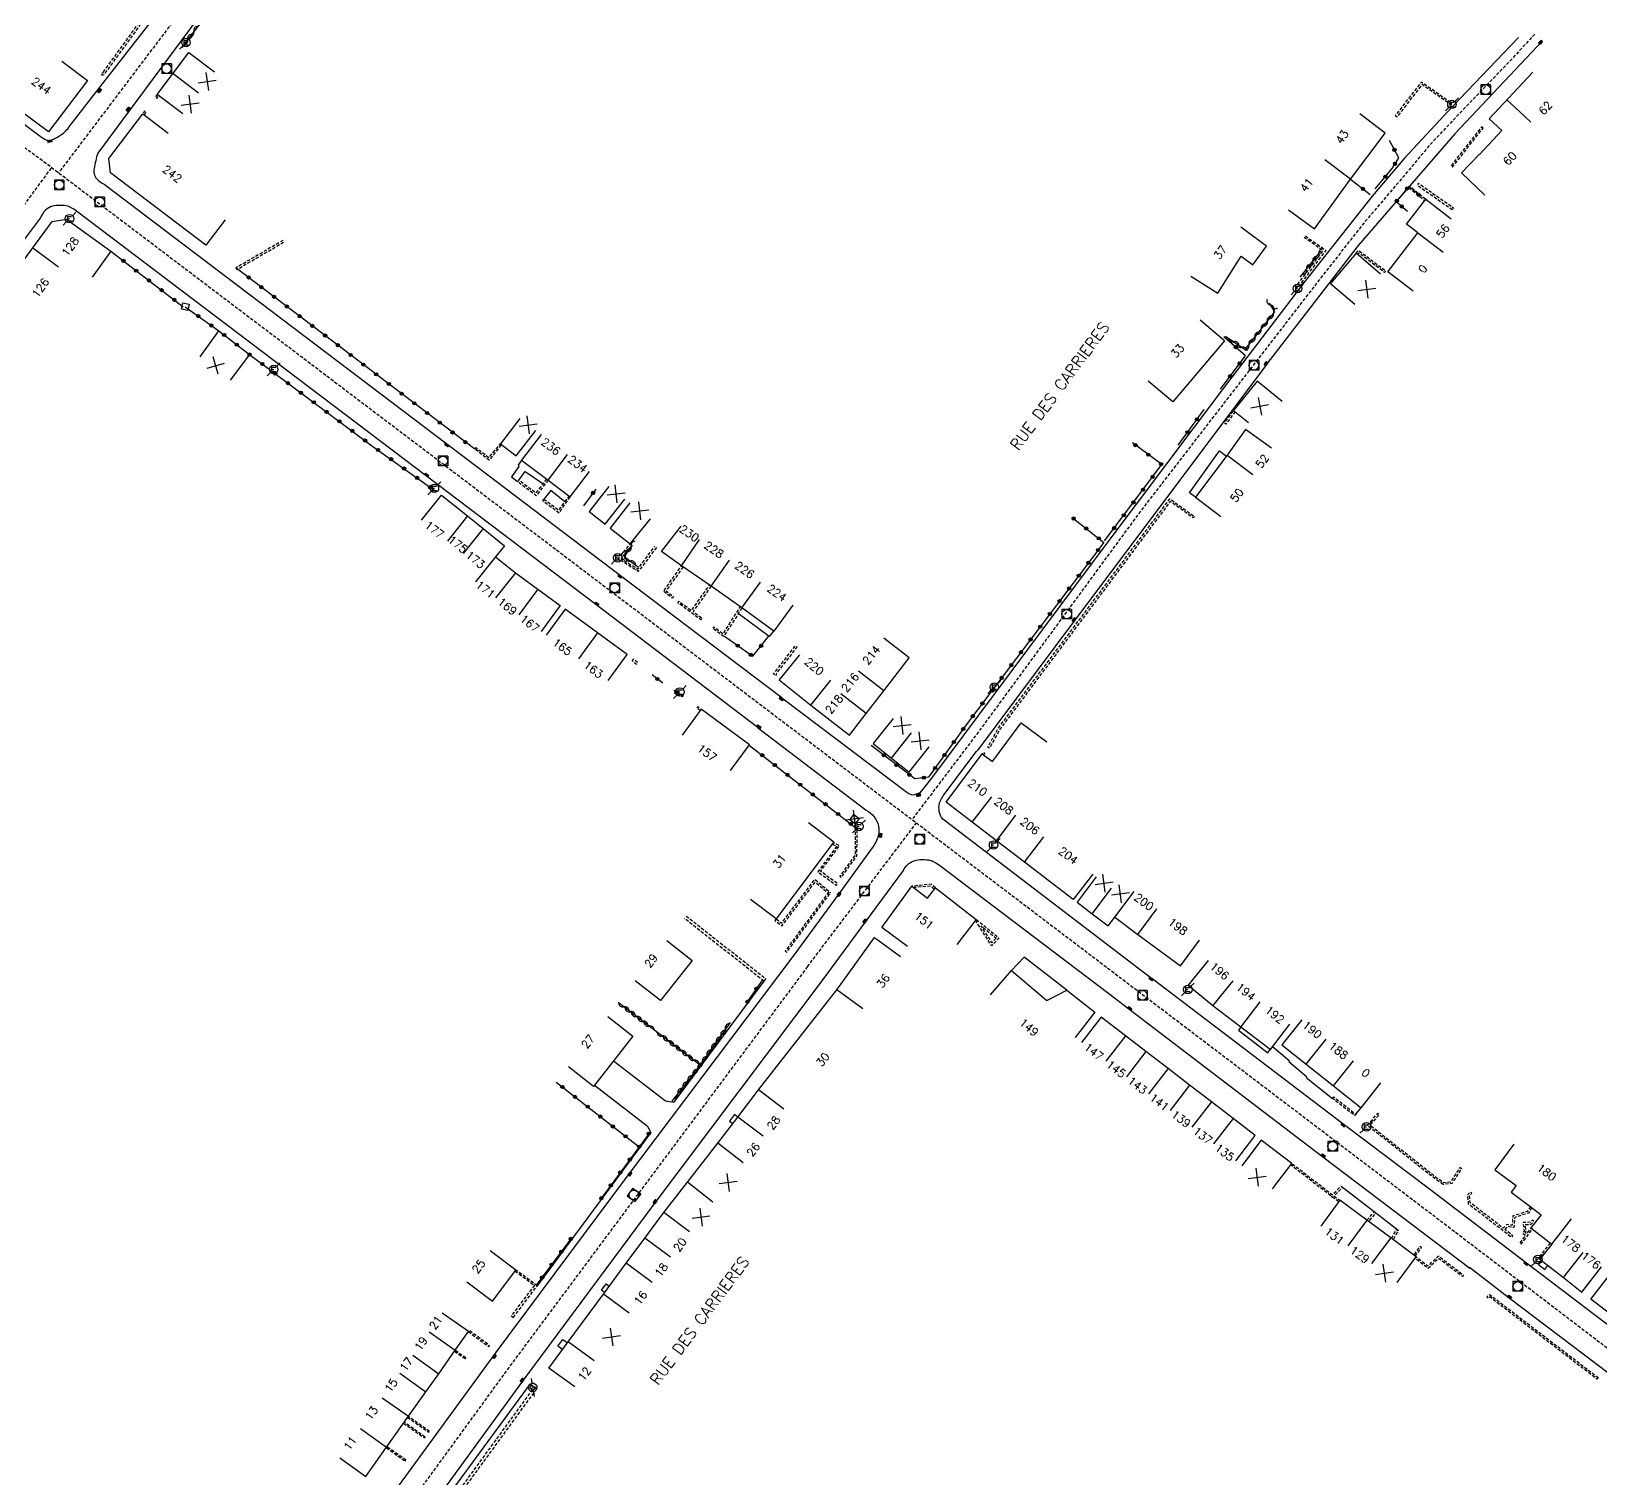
# Model space of a CAD drawing. Header units: millimetres. Extents: x 151000 to 152000, y 128000 to 129000.
# Drawn here: x 151565.6 to 151810.7, y 128540.7 to 128766.6 of the extents above; entities that cross this region are included whole.
import ezdxf
from ezdxf.enums import TextEntityAlignment as Align

# ---------------------------------------------------------------- set-up
doc = ezdxf.new("R2010")
doc.units = ezdxf.units.MM
doc.linetypes.add('DASHED', pattern=[0.75, 0.5, -0.25])
doc.layers.get('0').update_dxf_attribs({"linetype": 'CONTINUOUS'})
for name, color, linetype in [('W0001', 6, 'DASHED'), ('W0008', 7, 'CONTINUOUS'), ('W0100', 7, 'CONTINUOUS'), ('W0112', 1, 'DASHED'), ('W0310', 3, 'CONTINUOUS'), ('W0322', 7, 'CONTINUOUS'), ('W0334', 7, 'CONTINUOUS'), ('W0400', 7, 'CONTINUOUS'), ('W0420', 7, 'CONTINUOUS'), ('W0471', 7, 'CONTINUOUS'), ('W0984', 7, 'CONTINUOUS'), ('W0989', 7, 'CONTINUOUS'), ('W0991', 7, 'CONTINUOUS'), ('W1102', 7, 'CONTINUOUS')]:
    doc.layers.add(name, color=color, linetype=linetype)
doc.styles.get("Standard").update_dxf_attribs({"font": 'romans.shx', "width": 0.85})

# ---------------------------------------------------------------- blocks, each defined once
blk = doc.blocks.new('t310o')
at = {"color": 0, "linetype": 'Continuous'}
for centre, start, end in [((-0.5, 0.38), 216.8699, 323.1304), ((0.5, -0.37), 36.8699, 143.1303)]:
    blk.add_arc(centre, 0.625, start, end, dxfattribs=at)
blk = doc.blocks.new('t991o')
at = {"color": 0, "linetype": 'Continuous'}
for p, q in [((-1, 1), (1, -1)), ((-1, -1), (1, 1))]:
    blk.add_line(p, q, dxfattribs=at)
blk = doc.blocks.new('t322o')
at = {"color": 0, "linetype": 'Continuous'}
for radius in [0.25, 0.15]:
    blk.add_circle((0, 0), radius, dxfattribs=at)
blk = doc.blocks.new('T420')
for p, q in [((0.75, 0.75), (-0.75, 0.75)), ((-0.75, 0.75), (-0.75, -0.75)), ((0.75, 0.75), (0.75, -0.75)), ((0.75, -0.75), (-0.75, -0.75))]:
    blk.add_line(p, q)
blk.add_ellipse((0, 0), major_axis=(-0.53, 0.53), ratio=1, start_param=3.926991, end_param=10.210176)
blk = doc.blocks.new('T400')
for p, q in [((-0.15, 0.3), (0.15, 0.3)), ((-0.15, -0.25), (-0.15, 0.3)), ((-0.15, 0.15), (0.15, 0.15)), ((-0.15, 0), (0.15, 0)), ((0.15, 0.3), (0.15, -0.25)), ((-0.15, -0.15), (0.15, -0.15)), ((-0.15, -0.25), (-0.15, -0.3)), ((-0.15, -0.3), (0.15, -0.3)), ((0.15, -0.3), (0.15, -0.25))]:
    blk.add_line(p, q)
blk = doc.blocks.new('T471')
for p, q in [((-0.333334, 0.333334), (-0.333334, -0.333334)), ((-0.333334, 0.333334), (0.333334, 0.333334)), ((-0.333334, 0), (0, 0)), ((0.500001, 0.500001), (1.000002, 1.000002)), ((-0.500001, -0.500001), (-1.000002, -1.000002)), ((-0.333334, -0.333334), (0.333334, -0.333334))]:
    blk.add_line(p, q)
blk.add_ellipse((0, 0), major_axis=(0.471405, 0.471405), ratio=1, start_param=5.4977871438, end_param=11.780972451)
blk = doc.blocks.new('t112o')
at = {"color": 0, "linetype": 'Continuous'}
for p, q in [((-0.5, 0.5), (0.5, 0.5)), ((-0.5, -0.5), (-0.5, 0.5)), ((0.5, 0.5), (0.5, -0.5)), ((0.5, -0.5), (-0.5, -0.5))]:
    blk.add_line(p, q, dxfattribs=at)

msp = doc.modelspace()

# ---------------------------------------------------------------- linework, layer by layer
at = {"layer": 'W0001', "flags": 128}
for points in [[(151283.95, 129000), (151286.55, 128997.05), (151295.11, 128986.65), (151304.01, 128974.98), (151313.95, 128959.95), (151328.75, 128936.03), (151336.77, 128922.21), (151339.66, 128918.05), (151342.43, 128914.59), (151347.17, 128910.77), (151351.33, 128907.77), (151378.27, 128888.01), (151461.69, 128825.39), (151533.22, 128771.57), (151567.91, 128746.03), (151643.73, 128688.62), (151723.69, 128627.98), (151784.68, 128581.68), (151816.87, 128557.14), (151854.22, 128528.59), (151902.83, 128491.65), (151936.12, 128466.45), (151994.12, 128422.48), (152000, 128418.04)], [(151761.94, 129000), (151745.58, 128978.44), (151719.45, 128944.7), (151686.81, 128900.8), (151664.15, 128870.87), (151616, 128805.49), (151569.86, 128744.55)], [(151800.41, 128766.21), (151796.36, 128761.82), (151789.89, 128755.12), (151783.99, 128748.88), (151779.95, 128744.02), (151773.93, 128736.98), (151767.11, 128728.31), (151738.65, 128691.48), (151713.76, 128657.57), (151703.14, 128643.56)], [(151551.54, 128721.92), (151568.8, 128745.37)], [(151686.82, 128620.59), (151703.84, 128643.03)]]:
    msp.add_lwpolyline(points, dxfattribs=at)
msp.add_lwpolyline([(151686.82, 128620.59), (151660.63, 128585.46), (151640.58, 128558.56), (151624.09, 128535.96), (151600.84, 128504.47, 0.084329), (151578.54, 128460.32), (151570.46, 128432.47), (151566.13, 128417.49), (151560.52, 128398.22), (151555.81, 128382.02, -0.019837), (151536.07, 128370.34), (151513.98, 128358.43), (151497.19, 128349.3), (151469.8, 128334.39), (151444.45, 128320.65, 0.020893), (151407.08, 128297.31, 0.028434), (151367, 128266.21, 0.019167), (151343.06, 128244.11), (151308.81, 128206.62), (151289.03, 128184.37, 0.048658), (151265.92, 128152.09), (151245.32, 128117.81), (151222.27, 128079.3), (151206.41, 128052.89), (151186.11, 128018.9), (151174.7, 128000)], format="xyb", dxfattribs=at)
at = {"layer": 'W0008', "flags": 128}
for points in [[(151764.83, 129000), (151757.14, 128989.94), (151729.73, 128953.95), (151720.19, 128941.37), (151720.34, 128941.23), (151720.18, 128940.95), (151695.54, 128908.4), (151678.21, 128885.31), (151669.6, 128873.74), (151625.89, 128814.71), (151598.67, 128778.26), (151580.87, 128754.24), (151575.97, 128747.61)], [(151801.6, 128765.15), (151787.9, 128750.65), (151772.8, 128733.18), (151758.56, 128714.69)], [(151553.09, 128718.92), (151567.02, 128737.47)], [(151758.57, 128714.64), (151728.52, 128674.64), (151713.3, 128654.29)], [(151642.18, 128699.7), (151641.61, 128698.87), (151641.75, 128698.67), (151640.59, 128697.06), (151641.55, 128696.32)], [(151747.41, 128693.9), (151746.46, 128694.58), (151751.17, 128701.11), (151752.24, 128700.3)], [(151641.73, 128696.56), (151642.75, 128697.91), (151645.5, 128696.01)], [(151648.94, 128693.17), (151646.72, 128694.92), (151645.65, 128693.6)], [(151681.49, 128672.96), (151680.86, 128672.14), (151676.02, 128675.73)], [(151727.3, 128616.9), (151720.66, 128622.08), (151718.66, 128620.01)], [(151740.59, 128618.79), (151740.59, 128618.79), (151770.63, 128595.94), (151783.97, 128585.92), (151799.11, 128574.36), (151828.38, 128552.1), (151860.08, 128527.98)], [(151754.48, 128611.16), (151754.12, 128610.66), (151758.73, 128607.15), (151759.07, 128607.65)], [(151759.43, 128608.12), (151762.05, 128605.96), (151761.98, 128605.78), (151764.82, 128603.41), (151764.72, 128603.31), (151768.82, 128600.01)], [(151772.47, 128597.56), (151773.27, 128598.53)], [(151779.09, 128579.41), (151775.32, 128582.29), (151770.37, 128586.11)], [(151801.41, 128574.74), (151800.95, 128574.14), (151801.98, 128573.31), (151802.46, 128573.93)], [(151825.49, 128546.79), (151796.41, 128568.85), (151790.21, 128573.6)]]:
    msp.add_lwpolyline(points, dxfattribs=at)
for points in [[(151466.01, 128825.89), (151491.77, 128806.54), (151531.9, 128776.44), (151543.18, 128768.06), (151567.19, 128750.12, 0.069827), (151568.01, 128749.66, 0.138141), (151568.49, 128749.62, 0.07314), (151569.24, 128749.88, 0.039748), (151570.47, 128750.64, 0.048805), (151571.17, 128751.28, 0.04224), (151571.83, 128752.14), (151576.01, 128757.49), (151594.56, 128781.33), (151614.52, 128807.77), (151621.71, 128817.48), (151665.51, 128876.62), (151691.43, 128911.22)], [(151797.87, 128765.67), (151787.56, 128754.9), (151780.04, 128746.85), (151775.03, 128740.92), (151764.65, 128727.8), (151751.57, 128710.68), (151733.75, 128686.91), (151706.03, 128649.82), (151704.36, 128647.73), (151703.54, 128647.43, -0.163362), (151703.08, 128647.41, -0.089033), (151702.34, 128647.79), (151682.83, 128662.53)], [(151575.97, 128747.62, 0.027421), (151575.4, 128745.19, 0.089692), (151575.4, 128744.42, 0.147273), (151575.83, 128743.59, 0.095822), (151576.99, 128742.78), (151596.16, 128728.23), (151630.48, 128702.25), (151633.69, 128699.83), (151657.64, 128681.65), (151682.81, 128662.62)], [(151679.12, 128657.9), (151653.75, 128677.15), (151627.31, 128697.18), (151572.63, 128738.55, 0.057195), (151571.81, 128739.09, 0.069261), (151571.05, 128739.37, 0.057764), (151570.02, 128739.46, 0.051858), (151568.89, 128739.31, 0.139241), (151567.84, 128738.72, 0.106227), (151566.99, 128737.4)], [(151679.02, 128657.91), (151696, 128645.03, -0.108288), (151697.22, 128644, -0.108288), (151697.9, 128642.55, -0.124703), (151697.86, 128641.03, -0.089368), (151696.94, 128639.14), (151691.7, 128631.96), (151684.53, 128622.19)], [(151740.57, 128618.76), (151707.94, 128643.6, -0.111453), (151707.41, 128644.8, -0.111453), (151707.44, 128646.12, -0.064085), (151707.64, 128646.62, -0.034684), (151708.17, 128647.45), (151713.29, 128654.3)], [(151689.28, 128618.56), (151695.92, 128627.64), (151701.79, 128635.59, -0.07569), (151702.48, 128636.54, -0.105076), (151703.19, 128637.01, -0.069414), (151704.4, 128637.3, -0.064375), (151705.75, 128637.25, -0.07315), (151706.46, 128637.03, -0.048534), (151707.42, 128636.43), (151733.89, 128616.39), (151737.02, 128613.98), (151767.31, 128590.91), (151790.29, 128573.51)]]:
    msp.add_lwpolyline(points, format="xyb", dxfattribs=at)
at = {"layer": 'W0008'}
for points in [[(151684.53, 128622.19), (151658.36, 128587.44), (151638.53, 128560.88), (151621.66, 128537.76), (151593.83, 128500.06), (151589.64, 128494.4, -0.10763), (151584.47, 128489.61, -0.152101), (151571.01, 128485.74), (151541.27, 128485.75), (151510.77, 128485.77), (151466.37, 128485.8), (151431.36, 128485.86), (151397.19, 128485.86), (151384.64, 128485.83, -0.594789), (151380.97, 128491.73), (151407.8, 128527.38), (151429.68, 128556.32), (151440.11, 128570.1), (151468.95, 128608.07), (151498.47, 128646.9), (151513.06, 128666.2), (151527.22, 128684.92), (151553.09, 128718.92)], [(151866.1, 128485.3), (151836.03, 128485.25), (151810.5, 128485.3), (151759.11, 128485.38), (151699.73, 128485.55), (151681.13, 128485.59), (151650.44, 128485.69), (151608.8, 128485.8, -0.087593), (151605.71, 128486.84, -0.222109), (151600.87, 128493.43, -0.234214), (151603.28, 128502.67), (151626.53, 128534.16), (151642.62, 128556.23), (151662.89, 128583.49), (151689.28, 128618.56)]]:
    msp.add_lwpolyline(points, format="xyb", dxfattribs=at)
at = {"layer": 'W0100', "flags": 128}
for points in [[(151570.37, 128761.98), (151574.36, 128758.96), (151568.27, 128750.92), (151564.21, 128753.98), (151561.4, 128756.06), (151554.88, 128760.97), (151557.89, 128764.97)], [(151589.26, 128753.77), (151585.27, 128756.78), (151590.21, 128763.33), (151594.2, 128760.32)], [(151791.75, 128747.42), (151795.24, 128751.16), (151793.29, 128752.98), (151800.1, 128760.26), (151800.1, 128760.26), (151800.1, 128760.26)], [(151595.89, 128737.2), (151592.87, 128733.22), (151577.99, 128744.52), (151577.69, 128746.79), (151582.99, 128753.77), (151586.97, 128750.75)], [(151761.93, 128738.74), (151765.98, 128735.8), (151771.61, 128743.57), (151777.05, 128750.75), (151773.06, 128753.76)], [(151791.73, 128747.41), (151788.98, 128744.52), (151792.6, 128741.07)], [(151781.42, 128726.05), (151777.46, 128729.1), (151782.15, 128735.18), (151780.39, 128736.54), (151783.38, 128740.42), (151787.35, 128737.37)], [(151558.84, 128714.8), (151554.82, 128717.77), (151558.33, 128722.53), (151561.14, 128726.4), (151565.82, 128732.82), (151568.84, 128736.93), (151571.11, 128737.3), (151578.02, 128732.31), (151575.09, 128728.25)], [(151746.69, 128728.4), (151750.92, 128725.73), (151754.55, 128731.51), (151756.36, 128730.17), (151758.52, 128733.09), (151754.51, 128736.07)], [(151776.29, 128728.71), (151772.49, 128731.97), (151768.51, 128727.24), (151772.33, 128724.02)], [(151591.95, 128715.81), (151594.88, 128719.86), (151599.7, 128716.15), (151596.65, 128712.19)], [(151760.95, 128708.85), (151757.05, 128711.99), (151753.38, 128707.41), (151755.69, 128705.55)], [(151641.91, 128706.19), (151638.87, 128702.23), (151641.33, 128700.34), (151644.37, 128704.31)], [(151759.3, 128701.55), (151755.24, 128704.46), (151752.37, 128700.47), (151747.41, 128693.9), (151751.39, 128690.89)], [(151645.21, 128703.68), (151642.18, 128699.7), (151646.31, 128696.57), (151649.76, 128693.94), (151652.79, 128697.92)], [(151626.52, 128690.28), (151629.64, 128694.19), (151633.7, 128690.96), (151636.17, 128689.01), (151639.51, 128686.31), (151638.12, 128684.58), (151641.22, 128682.08), (151644.7, 128679.55), (151648.21, 128676.97), (151645.25, 128672.94)], [(151655.79, 128695.57), (151652.71, 128691.64), (151655.21, 128689.68), (151658.29, 128693.61)], [(151659.08, 128693.02), (151655.99, 128689.08), (151659.15, 128686.61), (151662.29, 128690.49)], [(151684.51, 128677.04), (151681.59, 128672.98), (151676.58, 128676.6), (151671.76, 128679.98), (151667.13, 128683.19), (151664, 128685.42), (151667.08, 128689.36)], [(151655.7, 128665.28), (151658.65, 128669.32), (151654.01, 128672.72), (151648.98, 128676.4), (151646.02, 128672.36)], [(151685.56, 128669.28), (151682.42, 128665.39), (151687.32, 128661.43), (151693.37, 128656.75), (151695.97, 128660.11), (151698.72, 128663.67), (151702.7, 128668.81), (151698.74, 128671.87)], [(151674.79, 128651.21), (151677.75, 128655.24), (151670.24, 128660.77), (151667.27, 128656.75)], [(151700.19, 128659.34), (151697.09, 128655.41), (151699.96, 128653.15), (151702.72, 128650.97), (151705.82, 128654.89)], [(151731.36, 128635.05), (151728.33, 128631.08), (151720.71, 128636.89), (151716.33, 128640.25), (151712.53, 128643.16), (151708.5, 128646.29), (151714.1, 128653.83)], [(151686.97, 128643.09), (151690.96, 128640.09), (151681.93, 128628.06), (151677.93, 128631.06)], [(151702.44, 128623.76), (151698.41, 128626.72), (151703.14, 128633.14), (151705.55, 128631.28), (151706.82, 128632.91), (151713.19, 128627.98), (151710.13, 128624.03)], [(151731.93, 128634.63), (151728.92, 128630.64), (151731.3, 128628.85), (151733.79, 128626.97), (151734.82, 128628.33), (151738.41, 128625.61), (151745.09, 128620.71), (151748.05, 128624.74)], [(151695.45, 128614.01), (151691.4, 128616.95), (151697.31, 128625.12), (151701.36, 128622.19)], [(151762.11, 128611.62), (151759.07, 128607.65), (151754.48, 128611.16), (151750.15, 128614.5), (151746.28, 128617.66), (151749.45, 128621.53)], [(151715.42, 128616.2), (151718.66, 128620.01), (151724.21, 128615.29), (151727.3, 128616.9), (151731.69, 128613.51), (151728.63, 128609.55)], [(151753.71, 128590.26), (151756.75, 128594.23), (151753.29, 128596.88), (151749.92, 128599.47), (151746.5, 128602.1), (151743.13, 128604.69), (151739.68, 128607.34), (151736.47, 128609.8), (151732.7, 128612.73), (151729.64, 128608.77)], [(151764.03, 128612.28), (151760.92, 128608.37), (151764.69, 128605.36), (151768.97, 128601.97), (151773.27, 128598.53), (151776.39, 128602.44)], [(151759.44, 128585.88), (151762.47, 128589.86), (151757.7, 128593.49), (151754.67, 128589.51)], [(151797.14, 128592.88), (151794.18, 128588.85), (151797.48, 128586.43), (151796.7, 128585.36), (151800.26, 128582.75), (151801.41, 128581.85), (151799.8, 128579.79), (151803.05, 128577.26), (151801.21, 128574.9), (151804.9, 128572.03), (151807.74, 128569.79), (151810.83, 128573.72)], [(151778.9, 128571.26), (151781.89, 128575.26), (151777.93, 128578.23), (151774.19, 128581.01), (151769.97, 128584.12), (151767, 128580.09)], [(151819.13, 128562.85), (151812.96, 128567.59), (151812.08, 128566.45), (151809.18, 128568.68), (151812.23, 128572.64)]]:
    msp.add_lwpolyline(points, dxfattribs=at)
msp.add_lwpolyline([(151694.91, 128643.72), (151694.28, 128642.9), (151693.44, 128643.54), (151694.07, 128644.37)], close=True, dxfattribs=at)
at = {"layer": 'W0100'}
for points in [[(151664.86, 128624.66), (151668.79, 128621.57), (151663.86, 128615.29), (151659.93, 128618.38)], [(151650.48, 128554.96), (151646.44, 128557.91), (151649.46, 128562.03), (151654.94, 128569.46), (151658.52, 128574.27), (151661.42, 128578.18), (151664.37, 128582.18), (151668.09, 128586.93), (151672.84, 128593.02), (151675.93, 128597.11), (151679.15, 128601.37), (151691.4, 128616.95)], [(151655.62, 128612.83), (151659.55, 128609.75), (151653.41, 128601.89), (151649.47, 128604.97)], [(151633.63, 128571.37), (151637.64, 128568.37), (151641.27, 128573.22), (151637.27, 128576.22)], [(151613.76, 128543.88), (151617.84, 128540.98), (151621.09, 128545.57), (151624.51, 128550.4), (151627.23, 128554.2), (151629.24, 128557.02), (151631.81, 128560.69), (151633.86, 128563.6), (151629.77, 128566.48)]]:
    msp.add_lwpolyline(points, dxfattribs=at)
at = {"layer": 'W0112', "flags": 128}
for points in [[(151576.86, 128760.29), (151580.94, 128765.89), (151586.45, 128773.64), (151594.96, 128785.25), (151595.21, 128785.07), (151586.69, 128773.47), (151581.19, 128765.71), (151577.1, 128760.11), (151576.86, 128759.77), (151576.56, 128759.81), (151576.61, 128760.11), (151576.72, 128760.09), (151576.85, 128760.28)], [(151585.27, 128756.78), (151584.94, 128756.34), (151585.19, 128756.16), (151585.51, 128756.6)], [(151583.22, 128753.59), (151583.56, 128754.02), (151583.32, 128754.2), (151582.99, 128753.77)], [(151764.58, 128734.69), (151767.76, 128732.45), (151763.34, 128726.57), (151763.1, 128726.75), (151767.34, 128732.38), (151764.41, 128734.45)], [(151753.62, 128707.23), (151752.17, 128705.31), (151751.93, 128705.49), (151753.38, 128707.41)], [(151638.99, 128702.05), (151637.11, 128699.66), (151634.85, 128701.42), (151635.03, 128701.65), (151637.06, 128700.08), (151638.87, 128702.23)], [(151646.31, 128696.57), (151644.44, 128694.11), (151641.55, 128696.32), (151641.73, 128696.56)], [(151646.07, 128696.75), (151644.39, 128694.53), (151641.73, 128696.56)], [(151645.64, 128693.61), (151647.97, 128691.88), (151649.6, 128694.06)], [(151645.65, 128693.6), (151645.46, 128693.37), (151648.03, 128691.46), (151649.76, 128693.94)], [(151663.22, 128686.04), (151660.4, 128682.28), (151657.25, 128684.27), (151659.15, 128686.61), (151659.38, 128686.42), (151657.7, 128684.34), (151660.32, 128682.68), (151662.98, 128686.22)], [(151667.39, 128683.01), (151664.73, 128679.26), (151665.88, 128678.37), (151665.7, 128678.14), (151664.32, 128679.2), (151667.15, 128683.18)], [(151671.76, 128679.98), (151668.94, 128676.03), (151670.36, 128674.99), (151670.18, 128674.75), (151666.58, 128677.39), (151666.76, 128677.64), (151668.7, 128676.21), (151671.52, 128680.16)], [(151676.58, 128676.6), (151673.73, 128672.15), (151671.99, 128673.43), (151672.17, 128673.67), (151673.65, 128672.58), (151676.33, 128676.77)], [(151685.22, 128670.57), (151681.91, 128666.31), (151681.99, 128666.25), (151681.8, 128666.01), (151681.49, 128666.25), (151684.98, 128670.75)], [(151670.06, 128660.53), (151669.53, 128660.97), (151669.72, 128661.2), (151670.24, 128660.77)], [(151714.34, 128653.65), (151714.52, 128653.85), (151714.3, 128654.05), (151714.1, 128653.83)], [(151690.68, 128639.71), (151691.37, 128639.37), (151688.43, 128635.4), (151691.36, 128633.29), (151691.54, 128633.53), (151688.85, 128635.47), (151691.82, 128639.48), (151690.86, 128639.95)], [(151681.92, 128628.06), (151681.74, 128627.82), (151682.85, 128626.97), (151688.03, 128633.8), (151690.21, 128631.94)], [(151681.93, 128628.06), (151682.79, 128627.39), (151687.98, 128634.23), (151690.4, 128632.17)], [(151706.82, 128632.91), (151706.13, 128633.47), (151703.14, 128633.14)], [(151706.63, 128632.67), (151706.03, 128633.16), (151703.42, 128632.93)], [(151690.13, 128632.24), (151683.36, 128623.05), (151683.6, 128622.87), (151690.37, 128632.07)], [(151713.19, 128627.98), (151716.72, 128625.07), (151715.58, 128623.83), (151713.2, 128627.59), (151713, 128627.75)], [(151768.59, 128584.77), (151768.86, 128584.56), (151762.29, 128589.63), (151762.47, 128589.86), (151768.8, 128584.98), (151770.15, 128586.32), (151770.37, 128586.11), (151769.04, 128584.8), (151769.97, 128584.12)], [(151769.79, 128583.87), (151768.86, 128584.56), (151768.86, 128584.56)], [(151799.72, 128583.15), (151799.22, 128582.35), (151796.99, 128581.67), (151796.87, 128580.21), (151796.06, 128580.34), (151795.47, 128579.76), (151790.31, 128583.76), (151790.2, 128584.85), (151790.57, 128585.2), (151790.36, 128585.42), (151789.89, 128584.97), (151790.02, 128583.6), (151796.82, 128578.34), (151797, 128578.57), (151795.71, 128579.57)], [(151774.19, 128581.01), (151775.32, 128582.29), (151775.55, 128582.1), (151774.43, 128580.83)], [(151799.96, 128582.97), (151799.41, 128582.1), (151797.27, 128581.45), (151797.14, 128579.86), (151796.16, 128580.02), (151795.71, 128579.56)], [(151778.05, 128578.14), (151778.83, 128579.56), (151779.09, 128579.41), (151778.29, 128577.96)], [(151781.74, 128575.37), (151782.7, 128576.73), (151782.45, 128576.9), (151781.5, 128575.55)], [(151802.81, 128577.45), (151800.97, 128575.09), (151801.21, 128574.9)]]:
    msp.add_lwpolyline(points, dxfattribs=at)
for points in [[(151778.88, 128753.25), (151778.64, 128753.44), (151782.74, 128758.73), (151787.41, 128755.45), (151787.24, 128755.21), (151782.8, 128758.32)], [(151792.33, 128751.51), (151792.09, 128751.7), (151787.31, 128745.63), (151787.55, 128745.45)], [(151783.38, 128740.42), (151783.2, 128740.19), (151780.87, 128742.07), (151781.06, 128742.3)], [(151787.52, 128738.79), (151787.69, 128739.04), (151782.22, 128742.88), (151782.05, 128742.63)], [(151597.55, 128729.71), (151597.7, 128729.45), (151605.02, 128733.71), (151604.87, 128733.96)], [(151777.14, 128729.2), (151776.96, 128728.96), (151772.94, 128732.03), (151772.72, 128731.77), (151772.49, 128731.97), (151772.9, 128732.44)], [(151747.24, 128690.89), (151747.07, 128690.65), (151743.48, 128693.23), (151716.87, 128657.66), (151715.23, 128654.7), (151714.97, 128654.85), (151716.62, 128657.83), (151743.42, 128693.64)], [(151659.59, 128668.6), (151659.42, 128668.38), (151660.14, 128667.83), (151660.31, 128668.06)], [(151667.4, 128662.99), (151667.27, 128662.72), (151666.82, 128662.94), (151666.95, 128663.21)], [(151694.58, 128642.11), (151694.28, 128642.11), (151694.24, 128637.97), (151691.85, 128634.71), (151692.09, 128634.53), (151694.54, 128637.87)], [(151716.28, 128625.04), (151715.62, 128624.32), (151713.94, 128626.97)], [(151768.82, 128600.01), (151769, 128600.25), (151772.47, 128597.56), (151772.28, 128597.33)], [(151786.09, 128586.58), (151784.94, 128587.38), (151774.24, 128595.82), (151775.92, 128597.7), (151776.14, 128597.5), (151774.68, 128595.86), (151785.13, 128587.62), (151786.18, 128586.89), (151787.3, 128587.01), (151788.74, 128589.22), (151788.99, 128589.06), (151787.47, 128586.72)], [(151798.91, 128580.34), (151799.86, 128580.37), (151800.24, 128580.84), (151800.01, 128581.03), (151799.71, 128580.67), (151798.57, 128580.63), (151798.75, 128579.36), (151798.51, 128578.96), (151798.96, 128578.66), (151798.05, 128577.44), (151798.29, 128577.26), (151800.04, 128579.61), (151799.8, 128579.79), (151799.14, 128578.9), (151798.91, 128579.05), (151799.06, 128579.29)], [(151789.28, 128572.44), (151789.1, 128572.2), (151785.38, 128575.02), (151783.77, 128573.47), (151781.71, 128575.02), (151781.89, 128575.26), (151783.75, 128573.86), (151785.36, 128575.42)], [(151810.31, 128556.43), (151810.12, 128556.19), (151793.37, 128569.02), (151793.12, 128568.8), (151792.93, 128569.03), (151793.36, 128569.4)], [(151633.86, 128563.6), (151637.04, 128561.27), (151637.17, 128561.45), (151633.99, 128563.77)]]:
    msp.add_lwpolyline(points, close=True, dxfattribs=at)
at = {"layer": 'W0112'}
for points in [[(151667.88, 128628.5), (151680.29, 128618.74), (151680.01, 128618.35), (151667.58, 128628.12)], [(151641.15, 128573.06), (151644.17, 128570.84), (151640.56, 128566.07), (151640.88, 128565.82), (151644.61, 128570.77), (151641.27, 128573.22)], [(151631.7, 128560.53), (151633.38, 128559.36), (151633.47, 128559.49), (151631.79, 128560.66)], [(151623.74, 128549.31), (151627, 128547), (151627.1, 128547.15), (151623.84, 128549.46)], [(151624.38, 128550.22), (151627.66, 128547.9), (151627.76, 128548.04), (151624.48, 128550.36)], [(151621.03, 128545.49), (151624, 128543.39), (151624.11, 128543.54), (151621.14, 128545.63)]]:
    msp.add_lwpolyline(points, dxfattribs=at)
msp.add_lwpolyline([(151644.49, 128554.66), (151628.48, 128532.71), (151622.17, 128524.73), (151604.78, 128500.52, 0.354204), (151604.62, 128491.12), (151604.3, 128490.87, -0.353657), (151604.47, 128500.77), (151621.85, 128524.97), (151628.16, 128532.95), (151644.17, 128554.91)], format="xyb", close=True, dxfattribs=at)
at = {"layer": 'W0310', "flags": 128}
for points in [[(151604.24, 128784.16), (151589.09, 128764.13)], [(151763.78, 128728.26), (151767.02, 128732.29)], [(151752.08, 128719.05), (151755.18, 128716.94), (151759.79, 128722.82), (151758.97, 128724.18)], [(151659.44, 128686.42), (151658.18, 128684.63), (151660.42, 128682.99)]]:
    msp.add_lwpolyline(points, dxfattribs=at)
at = {"layer": 'W0310'}
for points in [[(151670.07, 128605.22), (151657.26, 128614.99)], [(151674.72, 128611.88), (151670.07, 128605.22), (151665.62, 128599.61)]]:
    msp.add_lwpolyline(points, dxfattribs=at)
at = {"layer": 'W0322', "flags": 128}
for points in [[(151775.49, 128742.02), (151778.11, 128745.22), (151779.15, 128746.86), (151777.73, 128749.58)], [(151771.61, 128743.57), (151774.71, 128741.14)], [(151782.49, 128740.91), (151780.8, 128742.46), (151778.76, 128740.05), (151780.54, 128738.54)], [(151578.02, 128732.31), (151589.34, 128723.63)], [(151634.85, 128701.38), (151597.55, 128729.71)], [(151589.65, 128723.64), (151594.88, 128719.86), (151599.7, 128716.15), (151618.75, 128701.99), (151628.52, 128694.99)], [(151751.83, 128718.96), (151755.25, 128716.03)], [(151751.33, 128710.77), (151755.16, 128715.93)], [(151744.69, 128702.01), (151748.77, 128707.59)], [(151733.23, 128687.07), (151742.16, 128698.98), (151737.59, 128702.37)], [(151653.77, 128695.15), (151651.86, 128692.54)], [(151728.13, 128690.76), (151733.1, 128686.84), (151711.6, 128658.33), (151705.74, 128650.19), (151703.56, 128649.91), (151696.77, 128655.11)], [(151673.88, 128672.17), (151678.28, 128669.05), (151680.74, 128672.15)], [(151664.23, 128664.87), (151662.58, 128666.16)], [(151666.81, 128663.13), (151665.95, 128663.69)], [(151677.77, 128655.13), (151694.58, 128642.11)]]:
    msp.add_lwpolyline(points, dxfattribs=at)
at = {"layer": 'W0322'}
for points in [[(151679.79, 128618.52), (151677.42, 128615.1)], [(151647.58, 128602.55), (151660.51, 128592.45)], [(151662.02, 128594.5), (151654.42, 128584.16)], [(151649.85, 128578.08), (151644.47, 128570.87)]]:
    msp.add_lwpolyline(points, dxfattribs=at)
at = {"layer": 'W0334'}
for points in [[(151680.01, 128618.35), (151665.89, 128599.39), (151664.66, 128599.6), (151656.5, 128605.85)], [(151653.55, 128602.08), (151661.77, 128595.73), (151662.34, 128594.69), (151644.61, 128570.77)], [(151675.93, 128597.11), (151675.43, 128597.5), (151674.65, 128596.48), (151675.16, 128596.09)], [(151655.12, 128569.69), (151654.63, 128570.06), (151655.38, 128571.07), (151655.87, 128570.71)], [(151648.55, 128560.79), (151647.82, 128561.32), (151648.61, 128562.39), (151649.33, 128561.86)]]:
    msp.add_lwpolyline(points, dxfattribs=at)
msp.add_lwpolyline([(151660.8, 128487.18), (151660.8, 128486.85), (151608.27, 128487.02, -0.066212), (151606.24, 128487.81, -0.222264), (151601.95, 128493.65, -0.235501), (151604.13, 128501.98), (151627.41, 128533.51), (151643.52, 128555.39), (151644.17, 128554.91)], format="xyb", dxfattribs=at)
at = {"layer": 'W1102'}
for p, q in [((151587.74, 128760.06), (151591.73, 128757.05)), ((151798, 128754.12), (151796.06, 128755.94)), ((151798, 128754.12), (151799.78, 128752.45)), ((151771.61, 128743.57), (151767.63, 128746.58)), ((151782.15, 128735.18), (151786.11, 128732.13)), ((151565.82, 128732.82), (151569.85, 128729.86)), ((151751.95, 128718.32), (151748.14, 128721.56)), ((151751.95, 128718.32), (151743.86, 128708.79)), ((151743.86, 128708.79), (151740.05, 128712.03)), ((151646.31, 128696.57), (151649.33, 128700.55)), ((151752.37, 128700.47), (151756.36, 128697.46)), ((151633.7, 128690.96), (151630.58, 128687.05)), ((151636.17, 128689.01), (151633.03, 128685.11)), ((151667.13, 128683.19), (151669.98, 128687.3)), ((151638.12, 128684.58), (151634.98, 128680.69)), ((151641.22, 128682.08), (151638.09, 128678.19)), ((151671.76, 128679.98), (151674.64, 128684.07)), ((151644.7, 128679.55), (151641.74, 128675.53)), ((151676.58, 128676.6), (151679.5, 128680.65)), ((151654.01, 128672.72), (151651.06, 128668.68)), ((151687.32, 128661.43), (151690.46, 128665.32)), ((151698.72, 128663.67), (151694.77, 128666.73)), ((151695.97, 128660.11), (151692.01, 128663.17)), ((151715.7, 128652.63), (151720.18, 128658.65)), ((151720.18, 128658.65), (151724.19, 128655.67)), ((151699.96, 128653.15), (151703.06, 128657.08)), ((151714.1, 128653.83), (151715.7, 128652.63)), ((151712.53, 128643.16), (151715.6, 128647.11)), ((151716.33, 128640.25), (151719.37, 128644.22)), ((151720.71, 128636.89), (151723.75, 128640.86)), ((151731.3, 128628.85), (151734.31, 128632.84)), ((151734.82, 128628.33), (151737.83, 128632.32)), ((151738.41, 128625.61), (151741.37, 128629.64)), ((151750.15, 128614.5), (151753.31, 128618.37)), ((151754.48, 128611.16), (151757.54, 128615.12)), ((151736.47, 128609.8), (151733.41, 128605.85)), ((151764.69, 128605.36), (151767.81, 128609.27)), ((151739.68, 128607.34), (151736.63, 128603.39)), ((151768.97, 128601.97), (151772.07, 128605.89)), ((151743.13, 128604.69), (151740.08, 128600.73)), ((151683.14, 128598.36), (151679.15, 128601.37)), ((151746.5, 128602.1), (151743.45, 128598.14)), ((151749.92, 128599.47), (151746.86, 128595.51)), ((151679.92, 128594.1), (151675.93, 128597.11)), ((151753.29, 128596.88), (151750.25, 128592.91)), ((151676.78, 128589.94), (151672.84, 128593.02)), ((151672.03, 128583.84), (151668.09, 128586.93)), ((151668.4, 128579.21), (151664.37, 128582.18)), ((151774.19, 128581.01), (151771.21, 128576.99)), ((151803.05, 128577.26), (151806.12, 128581.21)), ((151665.44, 128575.21), (151661.42, 128578.18)), ((151777.93, 128578.23), (151774.93, 128574.23)), ((151662.54, 128571.28), (151658.52, 128574.27)), ((151804.9, 128572.03), (151807.97, 128575.97)), ((151658.96, 128566.49), (151654.94, 128569.46)), ((151627.72, 128563.56), (151631.81, 128560.69)), ((151653.49, 128559.07), (151649.46, 128562.03)), ((151625.17, 128559.93), (151629.24, 128557.02)), ((151623.16, 128557.11), (151627.23, 128554.2)), ((151620.42, 128553.29), (151624.51, 128550.4)), ((151617.01, 128548.46), (151621.09, 128545.57))]:
    msp.add_line(p, q, dxfattribs=at)

# ---------------------------------------------------------------- block references
at = {"layer": 'W0112', "rotation": 77.02703999999999}
msp.add_blockref('t112o', (151589.65, 128723.64), dxfattribs=at)
at = {"layer": 'W0310'}
for p, rotation in [((151590.98, 128766.62), 232.8963661249031), ((151590.03, 128765.38), 232.8963661249031), ((151765.73, 128730.69), 51.15095925540282), ((151766.71, 128731.9), 51.15095925540282), ((151764.76, 128729.47), 51.15095925540282), ((151759.14, 128723.9), 121.1650924997287), ((151759.61, 128722.59), 51.89453045539695), ((151757.68, 128720.13), 51.89453045539695), ((151758.64, 128721.36), 51.89453045539695), ((151753.37, 128718.17), 325.8035202696497), ((151755.76, 128717.68), 51.89453045539695), ((151756.72, 128718.9), 51.89453045539695), ((151754.66, 128717.29), 325.8035202696497), ((151659.28, 128686.19), 234.8422937781319), ((151658.38, 128684.92), 234.8422937781319), ((151659.16, 128683.91), 323.6885756960723), ((151658.14, 128614.32), 142.6596258251875), ((151659.14, 128613.56), 142.6596258251875), ((151660.13, 128612.8), 142.6596258251875), ((151661.13, 128612.05), 142.6596258251875), ((151662.12, 128611.29), 142.6596258251875), ((151673.29, 128609.83), 235.0302465100675), ((151674.01, 128610.85), 235.0302465100675), ((151664.11, 128609.77), 142.6596258251875), ((151665.1, 128609.01), 142.6596258251875), ((151666.09, 128608.25), 142.6596258251875), ((151667.09, 128607.5), 142.6596258251875), ((151671.86, 128607.78), 235.0302465100675), ((151672.57, 128608.8), 235.0302465100675), ((151668.08, 128606.74), 142.6596258251875), ((151669.08, 128605.98), 142.6596258251875), ((151670.42, 128605.73), 235.0302465100675), ((151671.14, 128606.75), 235.0302465100675), ((151668.12, 128602.77), 231.5741962260455), ((151668.9, 128603.75), 231.5741962260455), ((151669.68, 128604.73), 231.5741962260455), ((151666.57, 128600.81), 231.5741962260455), ((151667.35, 128601.79), 231.5741962260455)]:
    msp.add_blockref('t310o', p, dxfattribs=dict(at, rotation=rotation))
at = {"layer": 'W0322'}
for p, rotation in [((151778.49, 128748.12), 117.5461822175277), ((151778.57, 128745.95), 57.51363286410812), ((151777.07, 128743.95), 50.82670824045861), ((151773.58, 128742.03), 321.9812710638005), ((151780.48, 128742.1), 229.8815883340515), ((151782.28, 128741.1), 137.5526621511073), ((151778.87, 128740.18), 229.8815883340515), ((151779.62, 128739.29), 12.08377254110023), ((151580, 128730.79), 322.5249076877586), ((151581.98, 128729.26), 322.5249076877586), ((151599.54, 128728.2), 142.7805622321202), ((151583.97, 128727.74), 322.5249076877586), ((151585.95, 128726.22), 322.5249076877586), ((151601.53, 128726.69), 142.7805622321202), ((151587.94, 128724.7), 322.5249076877586), ((151603.52, 128725.18), 142.7805622321202), ((151605.51, 128723.67), 142.7805622321202), ((151591.68, 128722.17), 324.1585672485566), ((151593.71, 128720.71), 324.1585672485566), ((151607.5, 128722.15), 142.7805622321202), ((151609.49, 128720.64), 142.7805622321202), ((151595.71, 128719.22), 322.3993345406116), ((151611.48, 128719.13), 142.7805622321202), ((151597.7, 128717.7), 322.3993345406116), ((151599.68, 128716.17), 322.3993345406116), ((151613.48, 128717.62), 142.7805622321202), ((151615.47, 128716.1), 142.7805622321202), ((151753.73, 128717.33), 319.4181261241091), ((151601.68, 128714.68), 323.376275531012), ((151617.46, 128714.59), 142.7805622321202), ((151754.31, 128714.78), 53.39985627058439), ((151603.69, 128713.19), 323.376275531012), ((151605.69, 128711.7), 323.376275531012), ((151619.45, 128713.08), 142.7805622321202), ((151621.44, 128711.57), 142.7805622321202), ((151752.82, 128712.78), 53.39985627058439), ((151607.7, 128710.2), 323.376275531012), ((151609.71, 128708.71), 323.376275531012), ((151623.43, 128710.06), 142.7805622321202), ((151625.42, 128708.54), 142.7805622321202), ((151611.71, 128707.22), 323.376275531012), ((151627.41, 128707.03), 142.7805622321202), ((151747.65, 128706.05), 53.78413721384191), ((151613.72, 128705.73), 323.376275531012), ((151615.73, 128704.24), 323.376275531012), ((151629.4, 128705.52), 142.7805622321202), ((151631.39, 128704.01), 142.7805622321202), ((151746.17, 128704.03), 53.78413721384191), ((151617.73, 128702.75), 323.376275531012), ((151619.75, 128701.27), 324.3873066126836), ((151633.38, 128702.49), 142.7805622321202), ((151738.04, 128702.03), 143.4343371084603), ((151621.79, 128699.82), 324.3873066126836), ((151740.05, 128700.54), 143.4343371084603), ((151742.06, 128699.05), 143.4343371084603), ((151623.82, 128698.36), 324.3873066126836), ((151625.85, 128696.91), 324.3873066126836), ((151740.73, 128697.07), 53.13757783548144), ((151627.88, 128695.45), 324.3873066126836), ((151653.34, 128694.56), 233.7643876341578), ((151739.23, 128695.07), 53.13757783548144), ((151737.73, 128693.07), 53.13757783548144), ((151728.39, 128690.56), 321.6910007598241), ((151730.35, 128689.01), 321.6910007598241), ((151734.73, 128689.07), 53.13757783548144), ((151736.23, 128691.07), 53.13757783548144), ((151732.32, 128687.46), 321.6910007598241), ((151732.2, 128685.64), 232.9701301501921), ((151729.19, 128681.65), 232.9701301501921), ((151730.7, 128683.65), 232.9701301501921), ((151727.69, 128679.65), 232.9701301501921), ((151726.18, 128677.66), 232.9701301501921), ((151724.68, 128675.66), 232.9701301501921), ((151721.66, 128671.67), 232.9701301501921), ((151723.17, 128673.67), 232.9701301501921), ((151675.92, 128670.72), 324.7290759718805), ((151677.96, 128669.28), 324.7290759718805), ((151679.59, 128670.7), 51.50093099734278), ((151720.16, 128669.68), 232.9701301501921), ((151718.65, 128667.68), 232.9701301501921), ((151663.37, 128665.51), 12.08377254110023), ((151717.15, 128665.68), 232.9701301501921), ((151666.34, 128663.4), 12.08377254110023), ((151715.64, 128663.69), 232.9701301501921), ((151712.63, 128659.7), 232.9701301501921), ((151714.14, 128661.69), 232.9701301501921), ((151711.14, 128657.69), 234.2525205749263), ((151709.68, 128655.66), 234.2525205749263), ((151679.75, 128653.6), 322.2407577164292), ((151681.73, 128652.07), 322.2407577164292), ((151698.75, 128653.59), 142.5337575853226), ((151700.73, 128652.07), 142.5337575853226), ((151708.22, 128653.63), 234.2525205749263), ((151683.7, 128650.54), 322.2407577164292), ((151702.72, 128650.55), 142.5337575853226), ((151704.99, 128650.09), 187.2921363984897), ((151706.76, 128651.6), 234.2525205749263), ((151685.68, 128649.01), 322.2407577164292), ((151687.66, 128647.48), 322.2407577164292), ((151689.63, 128645.95), 322.2407577164292), ((151691.61, 128644.42), 322.2407577164292), ((151693.59, 128642.88), 322.2407577164292), ((151678.84, 128617.16), 235.2958347118325), ((151677.42, 128615.1), 235.2958347118325), ((151648.55, 128601.8), 322.0054222837045), ((151650.52, 128600.26), 322.0054222837045), ((151652.49, 128598.72), 322.0054222837045), ((151654.46, 128597.18), 322.0054222837045), ((151656.43, 128595.64), 322.0054222837045), ((151658.4, 128594.1), 322.0054222837045), ((151662.02, 128594.5), 233.6929101660495), ((151660.54, 128592.49), 233.6929101660495), ((151657.58, 128588.46), 233.6929101660495), ((151659.06, 128590.47), 233.6929101660495), ((151656.1, 128586.44), 233.6929101660495), ((151654.62, 128584.43), 233.6929101660495), ((151648.36, 128576.08), 233.2744234652795), ((151649.85, 128578.08), 233.2744234652795), ((151646.86, 128574.07), 233.2744234652795), ((151645.37, 128572.07), 233.2744234652795)]:
    msp.add_blockref('t322o', p, dxfattribs=dict(at, rotation=rotation))
at = {"layer": 'W0400'}
for p, rotation in [((151801.29, 128764.93), 317.0966705314403), ((151576.24, 128757.39), 320.3243511126284), ((151580.71, 128754.46), 139.1938164723055), ((151568.48, 128749.48), 277.9382579921942), ((151758.43, 128714.74), 143.3749115514949), ((151630.46, 128702.07), 232.9420285093412), ((151627.36, 128697.32), 52.81526051113158), ((151657.53, 128681.53), 233.2230756715355), ((151653.92, 128677.21), 53.21974674895569), ((151728.43, 128674.73), 144.7325316360434), ((151682.73, 128662.4), 233.5798388071534), ((151679.24, 128658.03), 55.32750627157006), ((151704.17, 128647.35), 108.5816722517481), ((151698.25, 128641.06), 167.02704), ((151691.75, 128631.88), 321.4433144805104), ((151695.78, 128627.7), 142.6986828239518), ((151740.46, 128618.7), 232.171707996806), ((151737.14, 128614.05), 231.6080148571733), ((151770.49, 128595.87), 52.08824236743571), ((151767.4, 128591.09), 53.92673201823391), ((151659.09, 128588.23), 143.3560956843328), ((151663, 128583.87), 143.3560956843328), ((151799.01, 128574.25), 231.6404036828761), ((151796.49, 128569), 52.7734051472416), ((151637.92, 128559.74), 143.7015386140809), ((151642.27, 128556), 143.7015386140809)]:
    msp.add_blockref('T400', p, dxfattribs=dict(at, rotation=rotation))
at = {"layer": 'W0420'}
for p in [(151586.72, 128760.8), (151792.73, 128757.52), (151569.95, 128742.66), (151576.27, 128740), (151756.54, 128714.49), (151629.88, 128699.56), (151656.7, 128679.73), (151727.31, 128675.63), (151704.32, 128640.48), (151695.7, 128632.38), (151739.14, 128616.1), (151768.85, 128592.54), (151797.75, 128570.66)]:
    msp.add_blockref('T420', p, dxfattribs=at)
at = {"layer": 'W0420', "rotation": 53.2596818212289}
msp.add_blockref('T420', (151659.72, 128584.95), dxfattribs=at)
at = {"layer": 'W0471'}
for p in [(151589.76, 128764.87), (151787.47, 128755.23), (151571.56, 128737.38), (151763.35, 128726.49), (151603.45, 128713.85), (151628.55, 128695.28), (151657.19, 128684.44), (151716, 128664.25), (151666.89, 128663.48), (151694.87, 128642.48), (151715.89, 128639.59), (151746.21, 128617.02), (151774.11, 128595.57), (151800.9, 128574.87)]:
    msp.add_blockref('T471', p, dxfattribs=at)
at = {"layer": 'W0471', "rotation": 53.63688362814931}
msp.add_blockref('T471', (151643.91, 128554.89), dxfattribs=at)
at = {"layer": 'W0991'}
for p, rotation in [((151593.06, 128758.81), 322.9613156263137), ((151590.39, 128755.28), 322.9613156258737), ((151774.16, 128726.35), 321.8658708759035), ((151594.41, 128714.45), 61.06696420618258), ((151757.45, 128708.09), 325.2773674717608), ((151643.2, 128705.18), 52.48865323294532), ((151656.94, 128694.41), 51.89448835919789), ((151660.65, 128691.77), 51.0316240259977), ((151701.61, 128658.23), 51.3907450705852), ((151704.41, 128655.84), 51.72486246355435), ((151733.14, 128633.63), 52.92997355817606), ((151735.69, 128631.98), 52.95032967200637), ((151757.06, 128587.7), 52.73662497640088), ((151674.42, 128586.91), 322.0476278874087), ((151670.19, 128581.5), 321.9379062917023), ((151776.92, 128572.74), 53.17253721509448), ((151656.22, 128562.77), 323.559941104965)]:
    msp.add_blockref('t991o', p, dxfattribs=dict(at, rotation=rotation))
at = {"layer": 'W0991', "extrusion": (0, 0, -1), "rotation": 37.51357564107676}
msp.add_blockref('t991o', (-151694.18, 128643.63), dxfattribs=at)

# ---------------------------------------------------------------- texts
at = {"layer": 'W0984'}
for s, rotation, p in [('244', 323.9742, (151567.17, 128758.14)), ('62', 46.9231, (151802.06, 128754.66)), ('43', 55.5955, (151770.33, 128750.15)), ('242', 322.335, (151587.61, 128744.38)), ('60', 46.398, (151796.51, 128746.77)), ('41', 52.889, (151764.77, 128742.64)), ('56', 52.3849, (151786.07, 128735.45)), ('128', 53.5092, (151571.67, 128733.02)), ('37', 53.4556, (151751.29, 128732.12)), ('0', 52.3849, (151782.91, 128729.55)), ('126', 53.9532, (151567.03, 128726.59)), ('33', 49.6274, (151744.62, 128716.74)), ('236', 322.7542, (151646.74, 128701.81)), ('234', 322.7542, (151650.93, 128699.08)), ('52', 52.9246, (151757.85, 128699.52)), ('50', 52.9246, (151753.89, 128694.2)), ('177', 321.4641, (151628.54, 128688.82)), ('230', 325.2664, (151668.37, 128688.25)), ('175', 321.4641, (151632.21, 128686.51)), ('228', 324.8994, (151672.21, 128685.7)), ('173', 321.4641, (151634.95, 128684.12)), ('226', 324.8994, (151677, 128682.54)), ('171', 321.1356, (151636.53, 128679.48)), ('224', 324.8994, (151682.04, 128678.95)), ('169', 321.1356, (151639.95, 128676.83)), ('167', 321.1356, (151643.45, 128674.19)), ('165', 323.814, (151648.54, 128670.52)), ('214', 50.7133, (151696.8, 128669.25)), ('163', 323.814, (151653.38, 128666.98)), ('220', 320.3389, (151687.88, 128667.46)), ('216', 50.7133, (151693.47, 128664.98)), ('218', 50.7133, (151690.99, 128661.57)), ('157', 323.631, (151671.14, 128653.98)), ('210', 323.3747, (151713.39, 128648.55)), ('208', 322.481, (151717.48, 128645.67)), ('206', 322.481, (151721.56, 128642.54)), ('31', 53.0906, (151682.45, 128637.08)), ('204', 322.481, (151727.55, 128637.94)), ('200', 323.7145, (151739.37, 128630.7)), ('151', 321.8112, (151705.02, 128627.79)), ('198', 323.7145, (151744.67, 128626.86)), ('196', 320.7223, (151751.18, 128619.9)), ('36', 54.1027, (151698.65, 128618.36)), ('194', 320.7223, (151755.28, 128616.66)), ('192', 320.7223, (151759.81, 128613.07)), ('149', 319.6612, (151721.42, 128611.11)), ('190', 321.4489, (151765.65, 128610.74)), ('147', 322.2401, (151731.53, 128607.31)), ('188', 321.4489, (151769.75, 128607.49)), ('145', 322.2401, (151735.03, 128604.61)), ('0', 321.4489, (151774.02, 128603.99)), ('143', 322.2401, (151738.36, 128602.05)), ('141', 322.2401, (151741.77, 128599.43)), ('139', 322.2401, (151745.16, 128596.82)), ('137', 322.2401, (151748.56, 128594.21)), ('135', 322.2401, (151751.98, 128591.59)), ('180', 321.8954, (151802.26, 128588.49)), ('131', 323.6024, (151769.11, 128578.54)), ('129', 323.6024, (151773.08, 128575.61)), ('178', 322.0798, (151806.02, 128577.38)), ('176', 322.0798, (151809.18, 128574.73))]:
    msp.add_text(s, height=1.25, rotation=rotation, dxfattribs=at).set_placement(p, align=Align.MIDDLE)
at = {"layer": 'W0989'}
for rotation, p in [(53.5173, (151726.21, 128711.26)), (53.5633, (151669.97, 128565.34))]:
    msp.add_text('RUE DES CARRIERES', height=1.75, rotation=rotation, dxfattribs=at).set_placement(p, align=Align.MIDDLE)
at = {"layer": 'W0991'}
for s, rotation, p in [('29', 51.837, (151662.39, 128621.52)), ('27', 51.9748, (151652.54, 128608.9)), ('30', 51.8257, (151689.22, 128606.09)), ('28', 52.9172, (151681.52, 128596.21)), ('26', 52.9452, (151678.36, 128592.03)), ('20', 53.5287, (151666.9, 128577.18)), ('25', 53.1572, (151635.45, 128573.8)), ('18', 53.5063, (151663.99, 128573.25)), ('16', 53.3285, (151660.75, 128568.88)), ('21', 54.8069, (151628.75, 128565.02)), ('19', 54.9583, (151626.44, 128561.74)), ('17', 54.4623, (151624.16, 128558.51)), ('12', 53.786, (151651.98, 128557.01)), ('15', 54.4273, (151621.79, 128555.2)), ('13', 54.755, (151618.72, 128550.88)), ('11', 54.6575, (151615.39, 128546.17))]:
    msp.add_text(s, height=1.25, rotation=rotation, dxfattribs=at).set_placement(p, align=Align.MIDDLE)

doc.saveas('drawing.dxf')
